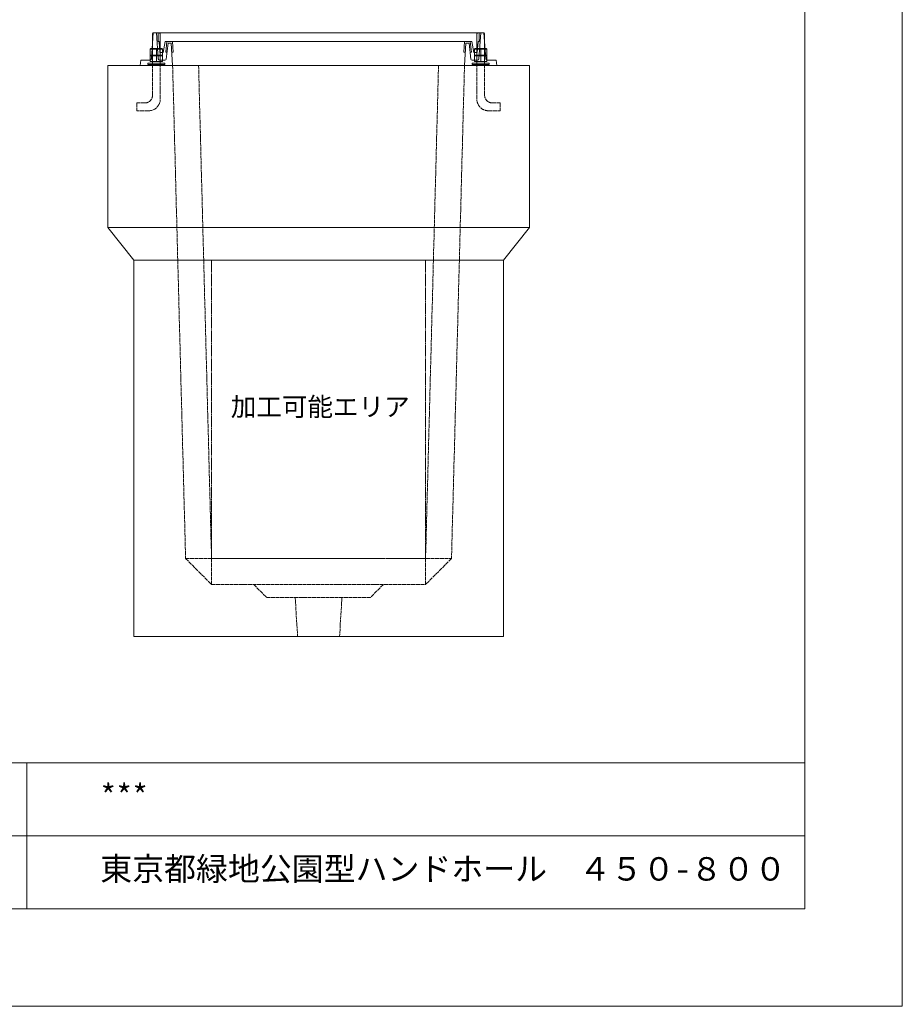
# Model space of a CAD drawing. Units: millimetres, scale not verified. Extents: x -2228 to 2228, y -1575 to 1575.
# Drawn here: x 867 to 2228, y -1575 to -55 of the extents above; entities that cross this region are included whole.
import ezdxf
from ezdxf.enums import TextEntityAlignment as Align

# ---------------------------------------------------------------- set-up
doc = ezdxf.new("R2010")
doc.units = ezdxf.units.MM
doc.header["$LTSCALE"] = 10
doc.linetypes.add('LONG_DASHED1', pattern=[7, 6, -1])
doc.linetypes.add('LONG_DOUBLE_CHAIN', pattern=[21.8, 18, -1, 0.6, -0.6, 0.6, -1])
for name, color, linetype, lineweight in [('0-0_D-TTL', 7, 'Continuous', 9), ('0-1_Defpoints', 7, 'Continuous', 9), ('0-2_D-TTL-FRAM1', 134, 'Continuous', 9), ('0-3_D-TTL-TXT', 7, 'Continuous', 9), ('0-5_D-STR', 7, 'Continuous', 9), ('0-6_D-STR-STR2', 1, 'Continuous', 9), ('0-7_D-STR-STR5', 1, 'LONG_DOUBLE_CHAIN', 9), ('0-A_D-STR-STR4', 134, 'Continuous', 9)]:
    doc.layers.add(name, color=color, linetype=linetype, lineweight=lineweight)
doc.styles.add('ＭＳ ゴシック', font='')
doc.styles.get('ＭＳ ゴシック').set_extended_font_data('MS Gothic')

# ---------------------------------------------------------------- blocks, each defined once
blk = doc.blocks.new('A$C4DE05FD1')
at = {"layer": '0-0_D-TTL', "color": 134}
for p in [(57400, 38000), (2000, 2000)]:
    blk.add_line(p, (57400, 2000), dxfattribs=at)
at = {"layer": '0-1_Defpoints', "color": 134}
for p in [(59400, 42000), (0, 0)]:
    blk.add_line(p, (59400, 0), dxfattribs=at)
at = {"layer": '0-2_D-TTL-FRAM1'}
for p, q in [((19400, 5000), (57400, 5000)), ((41400, 5000), (41400, 2000)), ((32400, 3500), (57400, 3500))]:
    blk.add_line(p, q, dxfattribs=at)
blk = doc.blocks.new('A$C73F14F0F')
at = {"layer": '0-6_D-STR-STR2'}
for p, q in [((-48, 0), (-60, -12)), ((48, 0), (-48, 0)), ((48, 0), (60, -12)), ((-60, -12), (-60, -500)), ((60, -12), (60, -500)), ((-95, -252.3), (95, -252.3)), ((0, -342.3), (0, -252.3)), ((95, -252.3), (85, -242.3)), ((-95, -352.3), (95, -352.3)), ((0, -442.3), (0, -352.3)), ((95, -352.3), (85, -342.3)), ((130, -464.7), (-130, -464.7)), ((-130, -484.7), (-130, -464.7)), ((130, -484.7), (-130, -484.7)), ((130, -484.7), (130, -464.7))]:
    blk.add_line(p, q, dxfattribs=at)
at = {"layer": '0-6_D-STR-STR2', "linetype": 'LONG_DASHED1'}
for p, q in [((-60, -960), (-60, -500)), ((60, -1020), (60, -500)), ((-180, -1080), (-300, -1080)), ((-300, -1080), (-300, -1200)), ((-120, -1200), (-300, -1200))]:
    blk.add_line(p, q, dxfattribs=at)
at = {"layer": '0-6_D-STR-STR2'}
for points in [[(-95, -252.3), (-85, -242.3), (85, -242.3)], [(95, -252.3), (95, -342.3), (-95, -342.3), (-95, -252.3)], [(-95, -352.3), (-85, -342.3), (85, -342.3)], [(95, -352.3), (95, -442.3), (-95, -442.3), (-95, -352.3)]]:
    blk.add_lwpolyline(points, dxfattribs=at)
at = {"layer": '0-6_D-STR-STR2', "linetype": 'LONG_DASHED1'}
for centre, radius in [((-180, -960), 120), ((-120, -1020), 180)]:
    blk.add_arc(centre, radius, 270, 0, dxfattribs=at)
blk = doc.blocks.new('A$C4C0C43E2')
at = {"layer": '0-5_D-STR'}
for p, q in [((-3250, 0), (3250, 0)), ((-3250, -2500), (-3250, 0)), ((3250, 0), (3250, -2500)), ((-3250, -2500), (-2850, -3000)), ((-3250, -2500), (3250, -2500)), ((3250, -2500), (2850, -3000)), ((-2850, -8800), (-2850, -3000)), ((-2850, -3000), (2850, -3000)), ((2850, -8800), (2850, -3000)), ((-2850, -8800), (2850, -8800))]:
    blk.add_line(p, q, dxfattribs=at)
at = {"layer": '0-5_D-STR', "linetype": 'LONG_DASHED1'}
for p, q in [((-2250, 0), (-2050, -7600)), ((-1850, 0), (-1650, -7600)), ((1850, 0), (1650, -7600)), ((2250, 0), (2050, -7600)), ((-2050, -7600), (2050, -7600)), ((-2050, -7600), (-1650, -8000)), ((-1650, -7600), (-1650, -8000)), ((2050, -7600), (1650, -8000)), ((1650, -7600), (1650, -8000)), ((-1650, -8000), (1650, -8000)), ((1000, -8000), (800, -8200)), ((-360, -8200), (-324, -8800)), ((360, -8200), (324, -8800))]:
    blk.add_line(p, q, dxfattribs=at)
blk.add_lwpolyline([(-1000, -8000), (-800, -8200), (800, -8200)], dxfattribs=at)
at = {"layer": '0-7_D-STR-STR5'}
for p, q in [((1650, -3000), (1650, -7600)), ((1650, -7600), (-1650, -7600))]:
    blk.add_line(p, q, dxfattribs=at)
blk.add_lwpolyline([(1650, -3000), (-1650, -3000), (-1650, -7600)], dxfattribs=at)
at = {"layer": '0-5_D-STR'}
blk.add_blockref('A$C73F14F0F', (-2500, 500), dxfattribs=at)
at = {"layer": '0-5_D-STR', "xscale": -1}
blk.add_blockref('A$C73F14F0F', (2500, 500), dxfattribs=at)
blk = doc.blocks.new('A$C494E6D40')
at = {"layer": '0-A_D-STR-STR4'}
for p, q in [((-2550, 500), (-2577.8, 98.6)), ((-2500, 500), (-2550, 500)), ((-2471.3, 98.6), (-2500, 500)), ((-2475, 500), (-2475, 370)), ((-2475, 370), (-2469.2, 370)), ((-2459.2, 360.9), (-2445, 200)), ((-2395, 200), (-2365, 370)), ((-2340, 370), (-2356.2, 200.7)), ((-2320, 340), (-2348, 97.7)), ((-2250, 370), (-2340, 370)), ((-2270, 340), (-2320, 340)), ((-2250, 0), (-2270, 340)), ((-2241.8, 200.7), (-2250, 370)), ((2250, 370), (2340, 370)), ((2340, 370), (2356.2, 200.7)), ((-2445, 200), (-2395, 200)), ((-2356.2, 200.7), (-2336.1, 200.7)), ((-2261.8, 200.7), (-2241.8, 200.7)), ((2356.2, 200.7), (2336.1, 200.7)), ((-2740, 80), (-2750, 0)), ((2750, 0), (-2750, 0)), ((-2597.8, 80), (-2740, 80)), ((-2367.8, 80), (-2451.4, 80)), ((2367.8, 80), (2451.4, 80)), ((2597.8, 80), (2740, 80)), ((2740, 80), (2750, 0))]:
    blk.add_line(p, q, dxfattribs=at)
for points in [[(-2475, 500), (2475, 500), (2475, 370), (2469.2, 370)], [(2471.3, 98.6), (2500, 500), (2550, 500), (2577.8, 98.6)], [(2459.2, 360.9), (2445, 200), (2395, 200), (2365, 370), (-2365, 370)], [(2261.8, 200.7), (2241.8, 200.7), (2250, 370)], [(2250, 0), (2270, 340), (2320, 340), (2348, 97.7)]]:
    blk.add_lwpolyline(points, dxfattribs=at)
for centre, radius, start, end in [((-2469.2, 360), 10, 5.04245, 90), ((2469.2, 360), 10, 90, 174.95755), ((-2597.8, 100), 20, 270, 356.0372), ((-2451.4, 100), 20, 184.08562, 270), ((-2367.8, 100), 20, 270, 353.41806), ((2367.8, 100), 20, 186.58194, 270), ((2451.4, 100), 20, 270, 355.91438), ((2597.8, 100), 20, 183.9628, 270)]:
    blk.add_arc(centre, radius, start, end, dxfattribs=at)

msp = doc.modelspace()

# ---------------------------------------------------------------- block references
at = {"layer": '0-0_D-TTL', "xscale": 0.075, "yscale": 0.075}
msp.add_blockref('A$C4DE05FD1', (-2227.5, -1575), dxfattribs=at)
at = {"layer": '0-5_D-STR', "xscale": 0.1, "yscale": 0.1}
msp.add_blockref('A$C4C0C43E2', (1327.5, -125), dxfattribs=at)
at = {"layer": '0-A_D-STR-STR4', "xscale": 0.1, "yscale": 0.1}
msp.add_blockref('A$C494E6D40', (1327.5, -125), dxfattribs=at)

# ---------------------------------------------------------------- texts
at = {"layer": '0-3_D-TTL-TXT', "style": 'ＭＳ ゴシック'}
for s, p in [('***', (990.99, -1279.65)), ('東京都緑地公園型ハンドホール\u3000４５０-８００', (990.99, -1392.15))]:
    msp.add_text(s, height=36.07, dxfattribs=at).set_placement(p, align=Align.BOTTOM_LEFT)
at = {"layer": '0-7_D-STR-STR5', "style": 'ＭＳ ゴシック'}
msp.add_text('加工可能エリア', height=28.89, dxfattribs=at).set_placement((1192.16, -674.24), align=Align.BOTTOM_LEFT)

doc.saveas('drawing.dxf')
